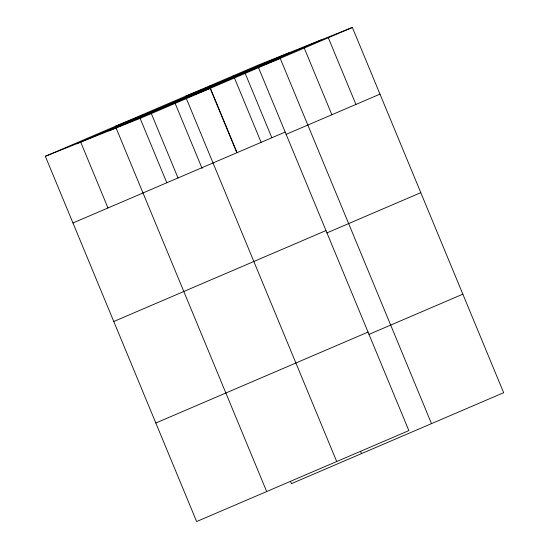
<?xml version="1.0" encoding="UTF-8"?>
<svg xmlns="http://www.w3.org/2000/svg" width="549" height="549" viewBox="0 0 549 549"><rect width="100%" height="100%" fill="white"/><g stroke="black" fill="none" stroke-linecap="round" stroke-linejoin="round"><path stroke-width="0.82" d="M257.563 65.358L408.861 430.615L196.638 521.55L45.341 156.293L257.563 65.358L352.362 27.45L503.659 392.707L291.437 483.642L290.462 481.295M76.627 143.783L288.849 52.848M108.86 130.895L321.076 39.96M45.341 156.293L140.139 118.385L352.362 27.45M72.962 222.976L285.185 132.041M286.043 134.388L379.983 94.133M113.773 321.508L325.996 230.573M326.854 232.92L420.795 192.665M155.827 423.018L368.05 332.083M368.901 334.43L462.841 294.175M328.309 37.757L355.93 104.44M304.256 48.065L331.877 114.748M431.5 423.622L280.21 58.366L185.411 96.274L336.702 461.531M245.19 73.374L271.837 137.703M233.51 75.666L261.132 142.349M209.464 85.967L237.086 152.656M236.818 152.711L210.171 88.375L115.379 126.284L266.67 491.54M360.494 451.285L361.468 453.632M175.158 103.384L202.128 168.495M150.392 111.282L178.013 177.965M140.139 118.385L166.786 182.714M80.36 141.292L107.981 207.975"/></g></svg>
